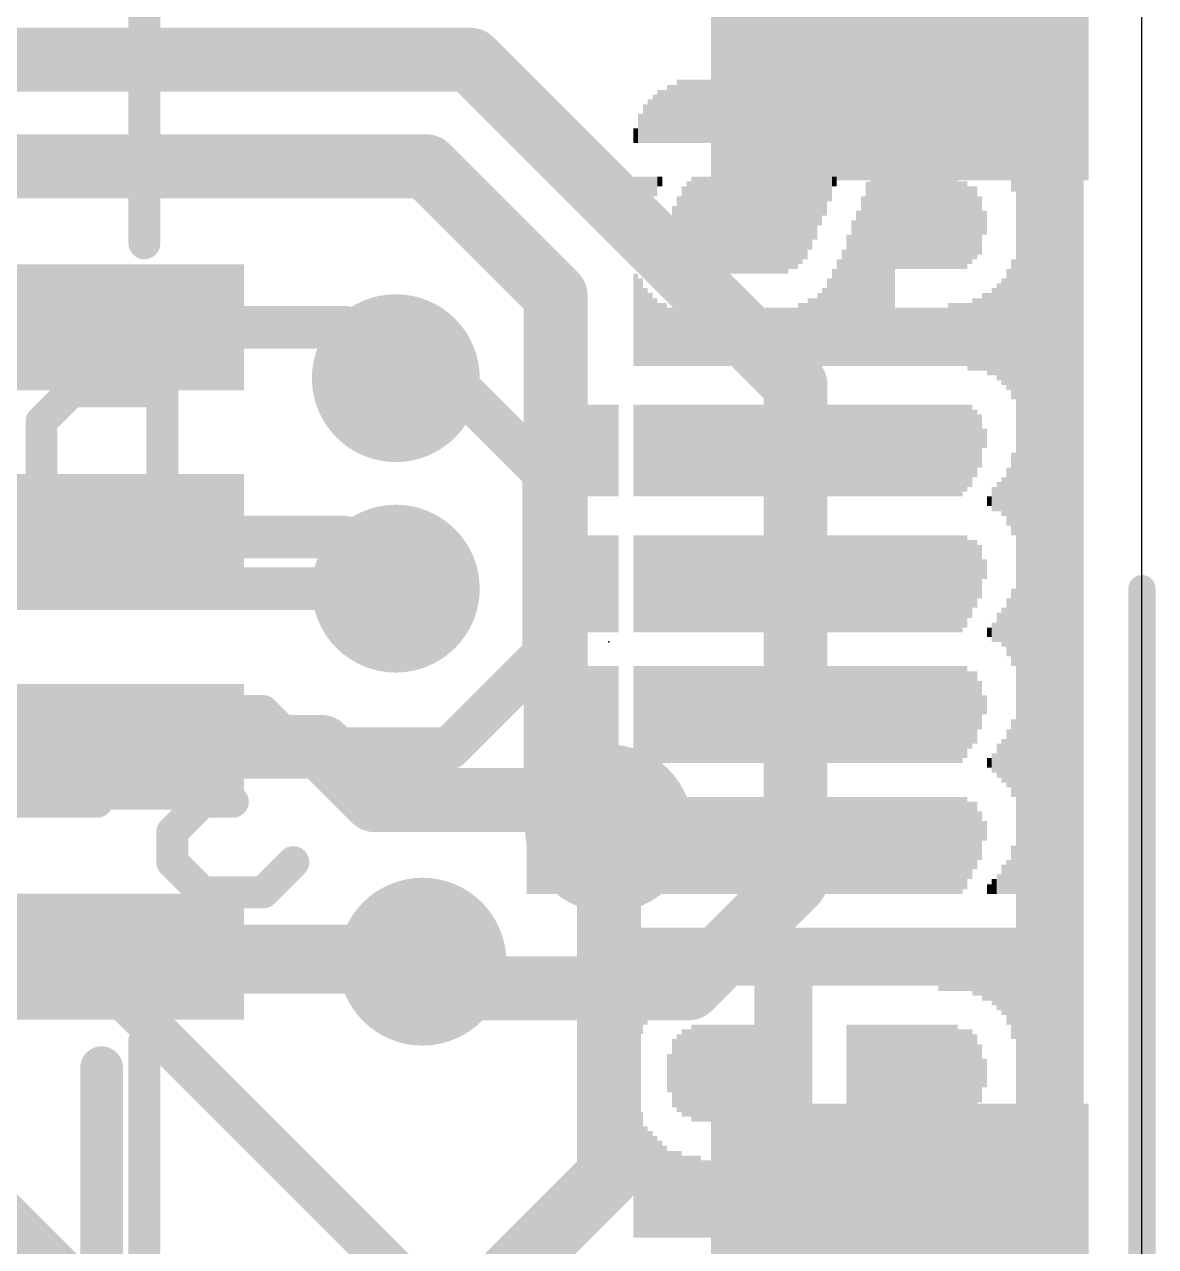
# Model space of a CAD drawing. Extents: x -0.1 to 34.1, y -8.2 to 17.8.
# Drawn here: x 20.07 to 25.46, y 6.01 to 11.83 of the extents above; entities that cross this region are included whole.
import ezdxf

# ---------------------------------------------------------------- set-up
doc = ezdxf.new("R2010")
doc.units = 0
for name, color, linetype in [('1', 12, 'CONTINUOUS'), ('16', 5, 'CONTINUOUS'), ('18', 110, 'CONTINUOUS'), ('20', 53, 'CONTINUOUS'), ('21', 40, 'CONTINUOUS'), ('22', 6, 'CONTINUOUS'), ('23', 40, 'CONTINUOUS'), ('47', 253, 'CONTINUOUS')]:
    doc.layers.add(name, color=color, linetype=linetype)

# ---------------------------------------------------------------- blocks, each defined once
blk = doc.blocks.new('RECT')
blk.add_solid([(-0.5, -0.5), (0.5, -0.5), (-0.5, 0.5), (0.5, 0.5)])
blk = doc.blocks.new('ROUNDV')
at = {"const_width": 0.5}
blk.add_lwpolyline([(0, -0.25, 1), (0, 0.25, 1), (0, -0.25)], format="xyb", dxfattribs=at)

msp = doc.modelspace()

# ---------------------------------------------------------------- linework, layer by layer
at = {"layer": '1'}
for points, const_width in [([(17.2911, 11.665), (22.2005, 11.665)], 0.3048), ([(22.2005, 11.665), (23.749, 10.1164)], 0.3048), ([(19.5274, 11.157), (21.9901, 11.157)], 0.3048), ([(21.9901, 11.157), (22.606, 10.541)], 0.3048), ([(22.606, 10.541), (22.606, 8.255)], 0.3048), ([(19.407, 10.39), (20.346, 10.39)], 0.2032), ([(20.346, 10.39), (21.6013, 10.39)], 0.2032), ([(21.6013, 10.39), (21.844, 10.1473)], 0.2032), ([(23.749, 10.1164), (23.749, 7.747)], 0.3048), ([(19.804, 9.39), (20.346, 9.39)], 0.2032), ([(20.346, 9.39), (21.598, 9.39)], 0.2032), ([(21.844, 9.144), (21.598, 9.39)], 0.2032), ([(21.489, 8.39), (20.346, 8.39)], 0.3048), ([(21.743, 8.136), (21.489, 8.39)], 0.3048), ([(22.606, 8.255), (22.86, 8.001)], 0.3048), ([(22.725, 8.136), (21.743, 8.136)], 0.3048), ([(22.86, 8.001), (22.725, 8.136)], 0.3048), ([(23.749, 7.747), (23.241, 7.239)], 0.3048), ([(20.346, 7.39), (21.947, 7.39)], 0.3048), ([(21.947, 7.39), (21.971, 7.366)], 0.3048), ([(22.098, 7.239), (21.971, 7.366)], 0.3048), ([(20.346, 7.39), (22.402, 5.334)], 0.2032), ([(23.241, 7.239), (22.098, 7.239)], 0.3048), ([(19.842, 6.311), (20.819, 5.334)], 0.2032)]:
    msp.add_lwpolyline(points, dxfattribs=dict(at, const_width=const_width))
for points, const_width in [([(22.2544, 11.7188, 1), (22.1466, 11.6111)], 0.1524), ([(22.2005, 11.5888, 1), (22.2005, 11.7412)], 0.1524), ([(22.0439, 11.2108, 1), (21.9362, 11.1031)], 0.1524), ([(21.9901, 11.0808, 1), (21.9901, 11.2332)], 0.1524), ([(22.6822, 10.541, 1), (22.5298, 10.541)], 0.1524), ([(22.5521, 10.4871, 1), (22.6599, 10.5949)], 0.1524), ([(20.346, 10.4408, 1), (20.346, 10.3392)], 0.1016), ([(20.346, 10.3392, 1), (20.346, 10.4408)], 0.1016), ([(21.6372, 10.4259, 1), (21.5654, 10.3541)], 0.1016), ([(21.6013, 10.3392, 1), (21.6013, 10.4408)], 0.1016), ([(23.8252, 10.1164, 1), (23.6728, 10.1164)], 0.1524), ([(21.8081, 10.1114, 1), (21.8799, 10.1832)], 0.1016), ([(23.6951, 10.0625, 1), (23.8029, 10.1703)], 0.1524), ([(20.346, 9.4408, 1), (20.346, 9.3392)], 0.1016), ([(20.346, 9.3392, 1), (20.346, 9.4408)], 0.1016), ([(21.6339, 9.4259, 1), (21.5621, 9.3541)], 0.1016), ([(21.598, 9.3392, 1), (21.598, 9.4408)], 0.1016), ([(21.8081, 9.1081, 1), (21.8799, 9.1799)], 0.1016), ([(20.346, 8.4662, 1), (20.346, 8.3138)], 0.1524), ([(21.5429, 8.4439, 1), (21.4351, 8.3361)], 0.1524), ([(21.489, 8.3138, 1), (21.489, 8.4662)], 0.1524), ([(22.6599, 8.3089, 1), (22.5521, 8.2011)], 0.1524), ([(22.5298, 8.255, 1), (22.6822, 8.255)], 0.1524), ([(21.743, 8.2122, 1), (21.743, 8.0598)], 0.1524), ([(22.7789, 8.1899, 1), (22.6711, 8.0821)], 0.1524), ([(22.725, 8.0598, 1), (22.725, 8.2122)], 0.1524), ([(21.6891, 8.0821, 1), (21.7969, 8.1899)], 0.1524), ([(22.8061, 7.9471, 1), (22.9139, 8.0549)], 0.1524), ([(22.8061, 7.9471, 1), (22.9139, 8.0549)], 0.1524), ([(23.8029, 7.6931, 1), (23.6951, 7.8009)], 0.1524), ([(23.6728, 7.747, 1), (23.8252, 7.747)], 0.1524), ([(20.346, 7.4662, 1), (20.346, 7.3138)], 0.1524), ([(22.0009, 7.4439, 1), (21.8931, 7.3361)], 0.1524), ([(22.0249, 7.4199, 1), (21.9171, 7.3121)], 0.1524), ([(21.947, 7.3138, 1), (21.947, 7.4662)], 0.1524), ([(20.3819, 7.4259, 1), (20.3101, 7.3541)], 0.1016), ([(21.9171, 7.3121, 1), (22.0249, 7.4199)], 0.1524), ([(22.098, 7.3152, 1), (22.098, 7.1628)], 0.1524), ([(22.0441, 7.1851, 1), (22.1519, 7.2929)], 0.1524), ([(23.1871, 7.2929, 1), (23.2949, 7.1851)], 0.1524), ([(23.241, 7.1628, 1), (23.241, 7.3152)], 0.1524)]:
    msp.add_lwpolyline(points, format="xyb", dxfattribs=dict(at, const_width=const_width))
at = {"layer": '16'}
for points, const_width in [([(21.844, 10.1473), (22.098, 10.1473)], 0.2032), ([(22.5489, 9.6965), (22.098, 10.1473)], 0.2032), ([(22.5489, 9.6965), (22.5489, 8.8329)], 0.2032), ([(21.844, 9.144), (14.605, 9.144)], 0.2032), ([(22.5489, 8.8329), (22.098, 8.382)], 0.2032), ([(22.098, 8.382), (14.097, 8.382)], 0.2032), ([(22.86, 6.35), (22.86, 8.001)], 0.3048), ([(21.971, 7.366), (17.526, 7.366)], 0.3048), ([(22.86, 6.35), (19.939, 3.429)], 0.3048)]:
    msp.add_lwpolyline(points, dxfattribs=dict(at, const_width=const_width))
for points, const_width in [([(21.844, 10.1981, 1), (21.844, 10.0965)], 0.1016), ([(22.1339, 10.1832, 1), (22.0621, 10.1114)], 0.1016), ([(22.098, 10.0965, 1), (22.098, 10.1981)], 0.1016), ([(22.5997, 9.6965, 1), (22.4981, 9.6965)], 0.1016), ([(22.5129, 9.6605, 1), (22.5848, 9.7324)], 0.1016), ([(21.844, 9.0932, 1), (21.844, 9.1948)], 0.1016), ([(22.5848, 8.7969, 1), (22.5129, 8.8688)], 0.1016), ([(22.4981, 8.8329, 1), (22.5997, 8.8329)], 0.1016), ([(22.0621, 8.4179, 1), (22.1339, 8.3461)], 0.1016), ([(22.098, 8.3312, 1), (22.098, 8.4328)], 0.1016), ([(22.9362, 8.001, 1), (22.7838, 8.001)], 0.1524), ([(21.971, 7.2898, 1), (21.971, 7.4422)], 0.1524), ([(22.9139, 6.2961, 1), (22.8061, 6.4039)], 0.1524), ([(22.7838, 6.35, 1), (22.9362, 6.35)], 0.1524)]:
    msp.add_lwpolyline(points, format="xyb", dxfattribs=dict(at, const_width=const_width))
at = {"layer": '20'}
msp.add_line((25.4, 2.54), (25.4, 15.24), dxfattribs=at)
at = {"layer": '21'}
for points, const_width in [([(20.646, 10.79), (20.646, 11.99)], 0.1524), ([(24.946, 6.79), (24.946, 10.99)], 0.1524), ([(20.646, 5.89), (20.646, 6.99)], 0.1524), ([(20.442, 6.861), (20.442, 4.061)], 0.2032)]:
    msp.add_lwpolyline(points, dxfattribs=dict(at, const_width=const_width))
for points, const_width in [([(24.9841, 10.99, 1), (24.9079, 10.99)], 0.0762), ([(20.6079, 10.79, 1), (20.6841, 10.79)], 0.0762), ([(20.6841, 6.99, 1), (20.6079, 6.99)], 0.0762), ([(20.4928, 6.861, 1), (20.3912, 6.861)], 0.1016), ([(24.9079, 6.79, 1), (24.9841, 6.79)], 0.0762)]:
    msp.add_lwpolyline(points, format="xyb", dxfattribs=dict(at, const_width=const_width))
at = {"layer": '22', "const_width": 0.1524}
for points in [[(20.1554, 9.9405), (20.2995, 10.0845)], [(20.2995, 10.0845), (20.7316, 10.0845)], [(20.7316, 10.0845), (20.7316, 9.2202)], [(20.1554, 9.3643), (20.1554, 9.9405)], [(20.2995, 9.2202), (20.1554, 9.3643)], [(20.7316, 9.2202), (20.2995, 9.2202)], [(20.9231, 8.5605), (20.7791, 8.4165)], [(21.2113, 8.5605), (20.9231, 8.5605)], [(21.3553, 8.4165), (21.2113, 8.5605)], [(20.7791, 8.4165), (20.7791, 8.2724)], [(20.7791, 8.2724), (20.9231, 8.1284)], [(20.4198, 8.1284), (19.8436, 8.1284)], [(20.9231, 8.1284), (20.7791, 7.9843)], [(20.9231, 8.1284), (21.0672, 8.1284)], [(20.7791, 7.9843), (20.7791, 7.8403)], [(20.7791, 7.8403), (20.9231, 7.6962)], [(21.2113, 7.6962), (21.3553, 7.8403)], [(20.9231, 7.6962), (21.2113, 7.6962)]]:
    msp.add_lwpolyline(points, dxfattribs=at)
at = {"layer": '22', "const_width": 0.0762}
for points in [[(20.2995, 10.1226, 1), (20.2995, 10.0464)], [(20.3264, 10.0576, 1), (20.2725, 10.1115)], [(20.7697, 10.0845, 1), (20.6935, 10.0845)], [(20.7316, 10.0464, 1), (20.7316, 10.1226)], [(20.1935, 9.9405, 1), (20.1173, 9.9405)], [(20.1285, 9.9674, 1), (20.1824, 9.9135)], [(20.1824, 9.3912, 1), (20.1285, 9.3373)], [(20.1173, 9.3643, 1), (20.1935, 9.3643)], [(20.2995, 9.2583, 1), (20.2995, 9.1821)], [(20.2725, 9.1933, 1), (20.3264, 9.2471)], [(20.7316, 9.1821, 1), (20.7316, 9.2583)], [(20.6935, 9.2202, 1), (20.7697, 9.2202)], [(20.9231, 8.5986, 1), (20.9231, 8.5224)], [(20.9501, 8.5336, 1), (20.8962, 8.5875)], [(21.2382, 8.5875, 1), (21.1843, 8.5336)], [(21.2113, 8.5224, 1), (21.2113, 8.5986)], [(20.7521, 8.4434, 1), (20.806, 8.3895)], [(20.8172, 8.4165, 1), (20.741, 8.4165)], [(21.3284, 8.3895, 1), (21.3823, 8.4434)], [(20.806, 8.2994, 1), (20.7521, 8.2455)], [(20.741, 8.2724, 1), (20.8172, 8.2724)], [(20.4198, 8.0903, 1), (20.4198, 8.1665)], [(20.9231, 8.1665, 1), (20.9231, 8.0903)], [(20.9501, 8.1014, 1), (20.8962, 8.1553)], [(20.8962, 8.1014, 1), (20.9501, 8.1553)], [(21.0672, 8.0903, 1), (21.0672, 8.1665)], [(20.7521, 8.0113, 1), (20.806, 7.9574)], [(20.8172, 7.9843, 1), (20.741, 7.9843)], [(20.806, 7.8672, 1), (20.7521, 7.8133)], [(20.741, 7.8403, 1), (20.8172, 7.8403)], [(21.3823, 7.8133, 1), (21.3284, 7.8672)], [(20.9231, 7.7343, 1), (20.9231, 7.6581)], [(20.8962, 7.6693, 1), (20.9501, 7.7231)], [(21.1843, 7.7231, 1), (21.2382, 7.6693)], [(21.2113, 7.6581, 1), (21.2113, 7.7343)]]:
    msp.add_lwpolyline(points, format="xyb", dxfattribs=at)
at = {"layer": '23'}
msp.add_point((22.86, 8.89), dxfattribs=at)
at = {"layer": '47', "const_width": 0.13}
msp.add_lwpolyline([(25.4, 9.144), (25.4, -8.173)], dxfattribs=at)
at = {"layer": '47', "const_width": 0.065}
msp.add_lwpolyline([(25.4325, 9.144, 1), (25.3675, 9.144)], format="xyb", dxfattribs=at)

# ---------------------------------------------------------------- block references
at = {"layer": '1', "rotation": 180}
for p, xscale, yscale in [((24.246, 11.69), 1.8, 1.2), ((20.346, 10.39), 1.55, 0.6), ((20.346, 9.39), 1.55, 0.6), ((20.346, 8.39), 1.55, 0.6), ((20.346, 7.39), 1.55, 0.6), ((24.246, 6.09), 1.8, 1.2)]:
    msp.add_blockref('RECT', p, dxfattribs=dict(at, xscale=xscale, yscale=yscale))
at = {"layer": '18', "xscale": 0.8001, "yscale": 0.8001}
for p in [(21.844, 10.1473), (21.844, 10.1473), (21.844, 9.144), (21.844, 9.144), (22.86, 8.001), (22.86, 8.001), (21.971, 7.366), (21.971, 7.366)]:
    msp.add_blockref('ROUNDV', p, dxfattribs=at)
at = {"layer": '22', "rotation": 90}
for p, xscale, yscale in [((23.1487, 11.4059), 0.2769, 0.0231), ((23.1718, 11.4059), 0.2769, 0.0231), ((23.1949, 11.4186), 0.3023, 0.0231), ((23.218, 11.4186), 0.3023, 0.0231), ((23.241, 11.4186), 0.3023, 0.0229), ((23.264, 11.4186), 0.3023, 0.0231), ((23.2871, 11.4186), 0.3023, 0.0231), ((23.3102, 11.4186), 0.3023, 0.0231), ((23.3333, 11.4186), 0.3023, 0.0231), ((23.3564, 11.4186), 0.3023, 0.0231), ((23.3796, 11.4186), 0.3023, 0.0231), ((23.4027, 11.4186), 0.3023, 0.0231), ((23.4258, 11.4186), 0.3023, 0.0231), ((23.4489, 11.4186), 0.3023, 0.0231), ((23.472, 11.4186), 0.3023, 0.0231), ((23.495, 11.4186), 0.3023, 0.0229), ((23.518, 11.4186), 0.3023, 0.0231), ((23.5411, 11.4186), 0.3023, 0.0231), ((23.5642, 11.4186), 0.3023, 0.0231), ((23.5873, 11.4186), 0.3023, 0.0231), ((23.6104, 11.4186), 0.3023, 0.0231), ((23.6336, 11.4186), 0.3023, 0.0231), ((23.6567, 11.4186), 0.3023, 0.0231), ((23.6798, 11.4186), 0.3023, 0.0231), ((23.7029, 11.4186), 0.3023, 0.0231), ((23.726, 11.4186), 0.3023, 0.0231), ((23.749, 11.4186), 0.3023, 0.0229), ((23.772, 11.4186), 0.3023, 0.0231), ((23.7951, 11.4186), 0.3023, 0.0231), ((23.8182, 11.4186), 0.3023, 0.0231), ((23.8413, 11.4186), 0.3023, 0.0231), ((23.8644, 11.4186), 0.3023, 0.0231), ((23.8876, 11.4186), 0.3023, 0.0231), ((23.9107, 11.4186), 0.3023, 0.0231), ((23.9338, 11.4186), 0.3023, 0.0231), ((23.9569, 11.4186), 0.3023, 0.0231), ((23.98, 11.4186), 0.3023, 0.0231), ((24.003, 11.4186), 0.3023, 0.0229), ((24.026, 11.4186), 0.3023, 0.0231), ((24.0491, 11.4186), 0.3023, 0.0231), ((24.0722, 11.4186), 0.3023, 0.0231), ((24.0953, 11.4186), 0.3023, 0.0231), ((24.1184, 11.4186), 0.3023, 0.0231), ((24.1416, 11.4186), 0.3023, 0.0231), ((24.1647, 11.4186), 0.3023, 0.0231), ((24.1878, 11.4186), 0.3023, 0.0231), ((24.2109, 11.4186), 0.3023, 0.0231), ((24.234, 11.4186), 0.3023, 0.0231), ((24.257, 11.4186), 0.3023, 0.0229), ((24.28, 11.4186), 0.3023, 0.0231), ((24.3031, 11.4186), 0.3023, 0.0231), ((24.3262, 11.4186), 0.3023, 0.0231), ((24.3493, 11.4186), 0.3023, 0.0231), ((24.3724, 11.4186), 0.3023, 0.0231), ((24.3956, 11.4186), 0.3023, 0.0231), ((24.4187, 11.4186), 0.3023, 0.0231), ((24.4418, 11.4186), 0.3023, 0.0231), ((24.4649, 11.4186), 0.3023, 0.0231), ((24.488, 11.4186), 0.3023, 0.0231), ((24.511, 11.4186), 0.3023, 0.0229), ((24.534, 11.4186), 0.3023, 0.0231), ((24.5571, 11.4071), 0.3251, 0.0231), ((24.5802, 11.4071), 0.3251, 0.0231), ((24.6033, 11.4071), 0.3251, 0.0231), ((24.6264, 11.3957), 0.348, 0.0231), ((24.6496, 11.3957), 0.348, 0.0231), ((24.6727, 11.3843), 0.3708, 0.0231), ((24.6958, 11.3843), 0.3708, 0.0231), ((24.7189, 11.3728), 0.3937, 0.0231), ((24.742, 11.35), 0.4394, 0.0231), ((24.765, 11.3386), 0.4623, 0.0229), ((24.788, 11.303), 0.5334, 0.0231), ((24.8111, 8.81), 5.5194, 0.0231), ((24.8342, 8.81), 5.5194, 0.0231), ((24.8573, 8.81), 5.5194, 0.0231), ((24.8804, 8.81), 5.5194, 0.0231), ((24.9036, 8.81), 5.5194, 0.0231), ((24.9267, 8.7973), 5.494, 0.0231), ((24.9498, 8.7973), 5.494, 0.0231), ((23.0562, 11.3716), 0.2083, 0.0231), ((23.0793, 11.383), 0.2311, 0.0231), ((23.1024, 11.3944), 0.254, 0.0231), ((23.1256, 11.3944), 0.254, 0.0231), ((24.9729, 8.7859), 5.4712, 0.0231), ((24.996, 8.7859), 5.4712, 0.0231), ((25.019, 8.7744), 5.4483, 0.0229), ((25.042, 8.763), 5.4254, 0.0231), ((23.0331, 11.3602), 0.1854, 0.0231), ((25.0651, 8.7516), 5.4026, 0.0231), ((23.01, 11.3373), 0.1397, 0.0231), ((25.0882, 8.7287), 5.3569, 0.0231), ((22.987, 11.303), 0.0711, 0.0229), ((25.1113, 8.6944), 5.2883, 0.0231), ((22.987, 10.9919), 0.2311, 0.0229), ((23.01, 11.0033), 0.2083, 0.0231), ((23.0331, 11.0261), 0.1626, 0.0231), ((23.0562, 11.049), 0.1168, 0.0231), ((23.0793, 11.0604), 0.094, 0.0231), ((23.1024, 11.0846), 0.0457, 0.0231), ((23.241, 10.8649), 0.4394, 0.0229), ((23.264, 10.8763), 0.4623, 0.0231), ((23.2871, 10.8763), 0.4623, 0.0231), ((23.3102, 10.8763), 0.4623, 0.0231), ((23.3333, 10.8763), 0.4623, 0.0231), ((23.3564, 10.8763), 0.4623, 0.0231), ((23.3796, 10.8763), 0.4623, 0.0231), ((23.4027, 10.8763), 0.4623, 0.0231), ((23.4258, 10.8763), 0.4623, 0.0231), ((23.4489, 10.8763), 0.4623, 0.0231), ((23.472, 10.8763), 0.4623, 0.0231), ((23.495, 10.8763), 0.4623, 0.0229), ((23.518, 10.8763), 0.4623, 0.0231), ((23.5411, 10.8763), 0.4623, 0.0231), ((23.5642, 10.8763), 0.4623, 0.0231), ((23.5873, 10.8763), 0.4623, 0.0231), ((23.6104, 10.8763), 0.4623, 0.0231), ((23.6336, 10.8763), 0.4623, 0.0231), ((23.6567, 10.8763), 0.4623, 0.0231), ((23.6798, 10.8763), 0.4623, 0.0231), ((23.7029, 10.8763), 0.4623, 0.0231), ((23.726, 10.8877), 0.4394, 0.0231), ((23.749, 10.8877), 0.4394, 0.0229), ((23.772, 10.8991), 0.4166, 0.0231), ((23.7951, 10.9106), 0.3937, 0.0231), ((23.8182, 10.9334), 0.348, 0.0231), ((23.8413, 10.9576), 0.2997, 0.0231), ((23.8644, 10.9919), 0.2311, 0.0231), ((23.8876, 11.0147), 0.1854, 0.0231), ((23.9107, 11.049), 0.1168, 0.0231), ((23.9338, 11.0846), 0.0457, 0.0231), ((24.0953, 10.6451), 0.8788, 0.0231), ((24.1184, 10.6566), 0.9017, 0.0231), ((24.1416, 10.6566), 0.9017, 0.0231), ((24.1647, 10.6566), 0.9017, 0.0231), ((24.1878, 10.6566), 0.9017, 0.0231), ((24.2109, 10.6566), 0.9017, 0.0231), ((24.234, 10.8877), 0.4394, 0.0231), ((24.257, 10.8877), 0.4394, 0.0229), ((24.28, 10.8877), 0.4394, 0.0231), ((24.3031, 10.8877), 0.4394, 0.0231), ((24.3262, 10.8877), 0.4394, 0.0231), ((24.3493, 10.8877), 0.4394, 0.0231), ((24.3724, 10.8877), 0.4394, 0.0231), ((24.3956, 10.8877), 0.4394, 0.0231), ((24.4187, 10.8877), 0.4394, 0.0231), ((24.4418, 10.8877), 0.4394, 0.0231), ((24.4649, 10.8877), 0.4394, 0.0231), ((24.488, 10.8877), 0.4394, 0.0231), ((24.511, 10.8877), 0.4394, 0.0229), ((24.534, 10.8763), 0.4166, 0.0231), ((24.5571, 10.8763), 0.4166, 0.0231), ((23.1949, 10.8407), 0.3454, 0.0231), ((23.218, 10.8649), 0.3937, 0.0231), ((24.0722, 10.6096), 0.8077, 0.0231), ((24.5802, 10.8763), 0.3708, 0.0231), ((24.6033, 10.8877), 0.348, 0.0231), ((24.6264, 10.875), 0.2769, 0.0231), ((23.1718, 10.8293), 0.2769, 0.0231), ((24.026, 10.5524), 0.6934, 0.0231), ((24.0491, 10.5753), 0.7391, 0.0231), ((24.6496, 10.8877), 0.1143, 0.0231), ((23.1487, 10.8179), 0.1168, 0.0231), ((24.003, 10.5181), 0.6248, 0.0229), ((23.98, 10.4826), 0.5537, 0.0231), ((23.9338, 10.4369), 0.4623, 0.0231), ((23.9569, 10.4597), 0.508, 0.0231), ((24.765, 10.3797), 0.5766, 0.0229), ((24.788, 10.3797), 0.668, 0.0231), ((22.987, 10.4254), 0.4394, 0.0229), ((23.01, 10.414), 0.4166, 0.0231), ((23.9107, 10.414), 0.4166, 0.0231), ((24.742, 10.3683), 0.508, 0.0231), ((23.0331, 10.3911), 0.3708, 0.0231), ((23.0562, 10.3797), 0.348, 0.0231), ((23.8644, 10.3797), 0.348, 0.0231), ((23.8876, 10.3911), 0.3708, 0.0231), ((24.6496, 10.3683), 0.3708, 0.0231), ((24.6727, 10.3568), 0.3937, 0.0231), ((24.6958, 10.3683), 0.4166, 0.0231), ((24.7189, 10.3683), 0.4623, 0.0231), ((23.0793, 10.367), 0.3226, 0.0231), ((23.1024, 10.3556), 0.2997, 0.0231), ((23.1256, 10.3556), 0.2997, 0.0231), ((23.772, 10.3556), 0.2997, 0.0231), ((23.7951, 10.3556), 0.2997, 0.0231), ((23.8182, 10.367), 0.3226, 0.0231), ((23.8413, 10.367), 0.3226, 0.0231), ((24.488, 10.3556), 0.2997, 0.0231), ((24.511, 10.3556), 0.2997, 0.0229), ((24.534, 10.3556), 0.2997, 0.0231), ((24.5571, 10.3556), 0.2997, 0.0231), ((24.5802, 10.3442), 0.3226, 0.0231), ((24.6033, 10.3556), 0.3454, 0.0231), ((24.6264, 10.3556), 0.3454, 0.0231), ((23.1487, 10.3442), 0.2769, 0.0231), ((23.1718, 10.3442), 0.2769, 0.0231), ((23.1949, 10.3442), 0.2769, 0.0231), ((23.218, 10.3442), 0.2769, 0.0231), ((23.241, 10.3442), 0.2769, 0.0229), ((23.264, 10.3442), 0.2769, 0.0231), ((23.2871, 10.3442), 0.2769, 0.0231), ((23.3102, 10.3442), 0.2769, 0.0231), ((23.3333, 10.3442), 0.2769, 0.0231), ((23.3564, 10.3442), 0.2769, 0.0231), ((23.3796, 10.3442), 0.2769, 0.0231), ((23.4027, 10.3442), 0.2769, 0.0231), ((23.4258, 10.3442), 0.2769, 0.0231), ((23.4489, 10.3442), 0.2769, 0.0231), ((23.472, 10.3442), 0.2769, 0.0231), ((23.495, 10.3442), 0.2769, 0.0229), ((23.518, 10.3442), 0.2769, 0.0231), ((23.5411, 10.3442), 0.2769, 0.0231), ((23.5642, 10.3442), 0.2769, 0.0231), ((23.5873, 10.3442), 0.2769, 0.0231), ((23.6104, 10.3442), 0.2769, 0.0231), ((23.6336, 10.3442), 0.2769, 0.0231), ((23.6567, 10.3442), 0.2769, 0.0231), ((23.6798, 10.3442), 0.2769, 0.0231), ((23.7029, 10.3442), 0.2769, 0.0231), ((23.726, 10.3442), 0.2769, 0.0231), ((23.749, 10.3442), 0.2769, 0.0229), ((24.234, 10.3442), 0.2769, 0.0231), ((24.257, 10.3442), 0.2769, 0.0229), ((24.28, 10.3442), 0.2769, 0.0231), ((24.3031, 10.3442), 0.2769, 0.0231), ((24.3262, 10.3442), 0.2769, 0.0231), ((24.3493, 10.3442), 0.2769, 0.0231), ((24.3724, 10.3442), 0.2769, 0.0231), ((24.3956, 10.3442), 0.2769, 0.0231), ((24.4187, 10.3442), 0.2769, 0.0231), ((24.4418, 10.3442), 0.2769, 0.0231), ((24.4649, 10.3442), 0.2769, 0.0231), ((22.479, 9.8019), 0.4369, 0.0229), ((22.502, 9.8019), 0.4369, 0.0231), ((22.5251, 9.8019), 0.4369, 0.0231), ((22.5482, 9.8019), 0.4369, 0.0231), ((22.5713, 9.8019), 0.4369, 0.0231), ((22.5944, 9.8019), 0.4369, 0.0231), ((22.6176, 9.8019), 0.4369, 0.0231), ((22.6407, 9.8019), 0.4369, 0.0231), ((22.6638, 9.8019), 0.4369, 0.0231), ((22.6869, 9.8019), 0.4369, 0.0231), ((22.71, 9.8019), 0.4369, 0.0231), ((22.733, 9.8019), 0.4369, 0.0229), ((22.756, 9.8019), 0.4369, 0.0231), ((22.7791, 9.8019), 0.4369, 0.0231), ((22.8022, 9.8019), 0.4369, 0.0231), ((22.8253, 9.8019), 0.4369, 0.0231), ((22.8484, 9.8019), 0.4369, 0.0231), ((22.8716, 9.8019), 0.4369, 0.0231), ((22.8947, 9.8019), 0.4369, 0.0231), ((22.987, 9.8019), 0.4369, 0.0229), ((23.01, 9.8019), 0.4369, 0.0231), ((23.0331, 9.8019), 0.4369, 0.0231), ((23.0562, 9.8019), 0.4369, 0.0231), ((23.0793, 9.8019), 0.4369, 0.0231), ((23.1024, 9.8019), 0.4369, 0.0231), ((23.1256, 9.8019), 0.4369, 0.0231), ((23.1487, 9.8019), 0.4369, 0.0231), ((23.1718, 9.8019), 0.4369, 0.0231), ((23.1949, 9.8019), 0.4369, 0.0231), ((23.218, 9.8019), 0.4369, 0.0231), ((23.241, 9.8019), 0.4369, 0.0229), ((23.264, 9.8019), 0.4369, 0.0231), ((23.2871, 9.8019), 0.4369, 0.0231), ((23.3102, 9.8019), 0.4369, 0.0231), ((23.3333, 9.8019), 0.4369, 0.0231), ((23.3564, 9.8019), 0.4369, 0.0231), ((23.3796, 9.8019), 0.4369, 0.0231), ((23.4027, 9.8019), 0.4369, 0.0231), ((23.4258, 9.8019), 0.4369, 0.0231), ((23.4489, 9.8019), 0.4369, 0.0231), ((23.472, 9.8019), 0.4369, 0.0231), ((23.495, 9.8019), 0.4369, 0.0229), ((23.518, 9.8019), 0.4369, 0.0231), ((23.5411, 9.8019), 0.4369, 0.0231), ((23.5642, 9.8019), 0.4369, 0.0231), ((23.5873, 9.8019), 0.4369, 0.0231), ((23.6104, 9.8019), 0.4369, 0.0231), ((23.6336, 9.8019), 0.4369, 0.0231), ((23.6567, 9.8019), 0.4369, 0.0231), ((23.6798, 9.8019), 0.4369, 0.0231), ((23.7029, 9.8019), 0.4369, 0.0231), ((23.726, 9.8019), 0.4369, 0.0231), ((23.749, 9.8019), 0.4369, 0.0229), ((23.772, 9.8019), 0.4369, 0.0231), ((23.7951, 9.8019), 0.4369, 0.0231), ((23.8182, 9.8019), 0.4369, 0.0231), ((23.8413, 9.8019), 0.4369, 0.0231), ((23.8644, 9.8019), 0.4369, 0.0231), ((23.8876, 9.8019), 0.4369, 0.0231), ((23.9107, 9.8019), 0.4369, 0.0231), ((23.9338, 9.8019), 0.4369, 0.0231), ((23.9569, 9.8019), 0.4369, 0.0231), ((23.98, 9.8019), 0.4369, 0.0231), ((24.003, 9.8019), 0.4369, 0.0229), ((24.026, 9.8019), 0.4369, 0.0231), ((24.0491, 9.8019), 0.4369, 0.0231), ((24.0722, 9.8019), 0.4369, 0.0231), ((24.0953, 9.8019), 0.4369, 0.0231), ((24.1184, 9.8019), 0.4369, 0.0231), ((24.1416, 9.8019), 0.4369, 0.0231), ((24.1647, 9.8019), 0.4369, 0.0231), ((24.1878, 9.8019), 0.4369, 0.0231), ((24.2109, 9.8019), 0.4369, 0.0231), ((24.234, 9.8019), 0.4369, 0.0231), ((24.257, 9.8019), 0.4369, 0.0229), ((24.28, 9.8019), 0.4369, 0.0231), ((24.3031, 9.8019), 0.4369, 0.0231), ((24.3262, 9.8019), 0.4369, 0.0231), ((24.3493, 9.8019), 0.4369, 0.0231), ((24.3724, 9.8019), 0.4369, 0.0231), ((24.3956, 9.8019), 0.4369, 0.0231), ((24.4187, 9.8019), 0.4369, 0.0231), ((24.4418, 9.8019), 0.4369, 0.0231), ((24.4649, 9.8019), 0.4369, 0.0231), ((24.488, 9.8019), 0.4369, 0.0231), ((24.511, 9.8019), 0.4369, 0.0229), ((24.534, 9.8019), 0.4369, 0.0231), ((24.5571, 9.8133), 0.414, 0.0231), ((24.5802, 9.8247), 0.3912, 0.0231), ((24.6033, 9.8361), 0.3226, 0.0231), ((24.6264, 9.8476), 0.254, 0.0231), ((24.6496, 9.8603), 0.0914, 0.0231), ((24.788, 9.5949), 0.3937, 0.0231), ((24.742, 9.5822), 0.1854, 0.0231), ((24.765, 9.5822), 0.2769, 0.0229), ((24.6958, 9.5707), 0.1168, 0.0231), ((24.7189, 9.5822), 0.1397, 0.0231), ((24.6727, 9.5606), 0.0457, 0.0231), ((22.479, 9.1669), 0.4623, 0.0229), ((22.502, 9.1669), 0.4623, 0.0231), ((22.5251, 9.1669), 0.4623, 0.0231), ((22.5482, 9.1669), 0.4623, 0.0231), ((22.5713, 9.1669), 0.4623, 0.0231), ((22.5944, 9.1669), 0.4623, 0.0231), ((22.6176, 9.1669), 0.4623, 0.0231), ((22.6407, 9.1669), 0.4623, 0.0231), ((22.6638, 9.1669), 0.4623, 0.0231), ((22.6869, 9.1669), 0.4623, 0.0231), ((22.71, 9.1669), 0.4623, 0.0231), ((22.733, 9.1669), 0.4623, 0.0229), ((22.756, 9.1669), 0.4623, 0.0231), ((22.7791, 9.1669), 0.4623, 0.0231), ((22.8022, 9.1669), 0.4623, 0.0231), ((22.8253, 9.1669), 0.4623, 0.0231), ((22.8484, 9.1669), 0.4623, 0.0231), ((22.8716, 9.1669), 0.4623, 0.0231), ((22.8947, 9.1669), 0.4623, 0.0231), ((22.987, 9.1669), 0.4623, 0.0229), ((23.01, 9.1669), 0.4623, 0.0231), ((23.0331, 9.1669), 0.4623, 0.0231), ((23.0562, 9.1669), 0.4623, 0.0231), ((23.0793, 9.1669), 0.4623, 0.0231), ((23.1024, 9.1669), 0.4623, 0.0231), ((23.1256, 9.1669), 0.4623, 0.0231), ((23.1487, 9.1669), 0.4623, 0.0231), ((23.1718, 9.1669), 0.4623, 0.0231), ((23.1949, 9.1669), 0.4623, 0.0231), ((23.218, 9.1669), 0.4623, 0.0231), ((23.241, 9.1669), 0.4623, 0.0229), ((23.264, 9.1669), 0.4623, 0.0231), ((23.2871, 9.1669), 0.4623, 0.0231), ((23.3102, 9.1669), 0.4623, 0.0231), ((23.3333, 9.1669), 0.4623, 0.0231), ((23.3564, 9.1669), 0.4623, 0.0231), ((23.3796, 9.1669), 0.4623, 0.0231), ((23.4027, 9.1669), 0.4623, 0.0231), ((23.4258, 9.1669), 0.4623, 0.0231), ((23.4489, 9.1669), 0.4623, 0.0231), ((23.472, 9.1669), 0.4623, 0.0231), ((23.495, 9.1669), 0.4623, 0.0229), ((23.518, 9.1669), 0.4623, 0.0231), ((23.5411, 9.1669), 0.4623, 0.0231), ((23.5642, 9.1669), 0.4623, 0.0231), ((23.5873, 9.1669), 0.4623, 0.0231), ((23.6104, 9.1669), 0.4623, 0.0231), ((23.6336, 9.1669), 0.4623, 0.0231), ((23.6567, 9.1669), 0.4623, 0.0231), ((23.6798, 9.1669), 0.4623, 0.0231), ((23.7029, 9.1669), 0.4623, 0.0231), ((23.726, 9.1669), 0.4623, 0.0231), ((23.749, 9.1669), 0.4623, 0.0229), ((23.772, 9.1669), 0.4623, 0.0231), ((23.7951, 9.1669), 0.4623, 0.0231), ((23.8182, 9.1669), 0.4623, 0.0231), ((23.8413, 9.1669), 0.4623, 0.0231), ((23.8644, 9.1669), 0.4623, 0.0231), ((23.8876, 9.1669), 0.4623, 0.0231), ((23.9107, 9.1669), 0.4623, 0.0231), ((23.9338, 9.1669), 0.4623, 0.0231), ((23.9569, 9.1669), 0.4623, 0.0231), ((23.98, 9.1669), 0.4623, 0.0231), ((24.003, 9.1669), 0.4623, 0.0229), ((24.026, 9.1669), 0.4623, 0.0231), ((24.0491, 9.1669), 0.4623, 0.0231), ((24.0722, 9.1669), 0.4623, 0.0231), ((24.0953, 9.1669), 0.4623, 0.0231), ((24.1184, 9.1669), 0.4623, 0.0231), ((24.1416, 9.1669), 0.4623, 0.0231), ((24.1647, 9.1669), 0.4623, 0.0231), ((24.1878, 9.1669), 0.4623, 0.0231), ((24.2109, 9.1669), 0.4623, 0.0231), ((24.234, 9.1669), 0.4623, 0.0231), ((24.257, 9.1669), 0.4623, 0.0229), ((24.28, 9.1669), 0.4623, 0.0231), ((24.3031, 9.1669), 0.4623, 0.0231), ((24.3262, 9.1669), 0.4623, 0.0231), ((24.3493, 9.1669), 0.4623, 0.0231), ((24.3724, 9.1669), 0.4623, 0.0231), ((24.3956, 9.1669), 0.4623, 0.0231), ((24.4187, 9.1669), 0.4623, 0.0231), ((24.4418, 9.1669), 0.4623, 0.0231), ((24.4649, 9.1669), 0.4623, 0.0231), ((24.488, 9.1669), 0.4623, 0.0231), ((24.511, 9.1669), 0.4623, 0.0229), ((24.534, 9.1669), 0.4623, 0.0231), ((24.5571, 9.1783), 0.4394, 0.0231), ((24.5802, 9.1897), 0.3708, 0.0231), ((24.6033, 9.2139), 0.3226, 0.0231), ((24.6264, 9.2253), 0.254, 0.0231), ((24.6496, 9.2367), 0.094, 0.0231), ((24.765, 8.9599), 0.2769, 0.0229), ((24.788, 8.9599), 0.3683, 0.0231), ((24.7189, 8.9599), 0.1397, 0.0231), ((24.742, 8.9599), 0.1854, 0.0231), ((24.6958, 8.9357), 0.0914, 0.0231), ((24.6727, 8.9357), 0.0457, 0.0231), ((22.479, 8.5446), 0.4623, 0.0229), ((22.502, 8.5446), 0.4623, 0.0231), ((22.5251, 8.5446), 0.4623, 0.0231), ((22.5482, 8.5446), 0.4623, 0.0231), ((22.5713, 8.5446), 0.4623, 0.0231), ((22.5944, 8.5446), 0.4623, 0.0231), ((22.6176, 8.5446), 0.4623, 0.0231), ((22.6407, 8.5446), 0.4623, 0.0231), ((22.6638, 8.5446), 0.4623, 0.0231), ((22.6869, 8.5446), 0.4623, 0.0231), ((22.71, 8.5446), 0.4623, 0.0231), ((22.733, 8.5446), 0.4623, 0.0229), ((22.756, 8.5446), 0.4623, 0.0231), ((22.7791, 8.5446), 0.4623, 0.0231), ((22.8022, 8.5446), 0.4623, 0.0231), ((22.8253, 8.5446), 0.4623, 0.0231), ((22.8484, 8.5446), 0.4623, 0.0231), ((22.8716, 8.5446), 0.4623, 0.0231), ((22.8947, 8.5446), 0.4623, 0.0231), ((22.987, 8.5446), 0.4623, 0.0229), ((23.01, 8.5446), 0.4623, 0.0231), ((23.0331, 8.5446), 0.4623, 0.0231), ((23.0562, 8.5446), 0.4623, 0.0231), ((23.0793, 8.5446), 0.4623, 0.0231), ((23.1024, 8.5446), 0.4623, 0.0231), ((23.1256, 8.5446), 0.4623, 0.0231), ((23.1487, 8.5446), 0.4623, 0.0231), ((23.1718, 8.5446), 0.4623, 0.0231), ((23.1949, 8.5446), 0.4623, 0.0231), ((23.218, 8.5446), 0.4623, 0.0231), ((23.241, 8.5446), 0.4623, 0.0229), ((23.264, 8.5446), 0.4623, 0.0231), ((23.2871, 8.5446), 0.4623, 0.0231), ((23.3102, 8.5446), 0.4623, 0.0231), ((23.3333, 8.5446), 0.4623, 0.0231), ((23.3564, 8.5446), 0.4623, 0.0231), ((23.3796, 8.5446), 0.4623, 0.0231), ((23.4027, 8.5446), 0.4623, 0.0231), ((23.4258, 8.5446), 0.4623, 0.0231), ((23.4489, 8.5446), 0.4623, 0.0231), ((23.472, 8.5446), 0.4623, 0.0231), ((23.495, 8.5446), 0.4623, 0.0229), ((23.518, 8.5446), 0.4623, 0.0231), ((23.5411, 8.5446), 0.4623, 0.0231), ((23.5642, 8.5446), 0.4623, 0.0231), ((23.5873, 8.5446), 0.4623, 0.0231), ((23.6104, 8.5446), 0.4623, 0.0231), ((23.6336, 8.5446), 0.4623, 0.0231), ((23.6567, 8.5446), 0.4623, 0.0231), ((23.6798, 8.5446), 0.4623, 0.0231), ((23.7029, 8.5446), 0.4623, 0.0231), ((23.726, 8.5446), 0.4623, 0.0231), ((23.749, 8.5446), 0.4623, 0.0229), ((23.772, 8.5446), 0.4623, 0.0231), ((23.7951, 8.5446), 0.4623, 0.0231), ((23.8182, 8.5446), 0.4623, 0.0231), ((23.8413, 8.5446), 0.4623, 0.0231), ((23.8644, 8.5446), 0.4623, 0.0231), ((23.8876, 8.5446), 0.4623, 0.0231), ((23.9107, 8.5446), 0.4623, 0.0231), ((23.9338, 8.5446), 0.4623, 0.0231), ((23.9569, 8.5446), 0.4623, 0.0231), ((23.98, 8.5446), 0.4623, 0.0231), ((24.003, 8.5446), 0.4623, 0.0229), ((24.026, 8.5446), 0.4623, 0.0231), ((24.0491, 8.5446), 0.4623, 0.0231), ((24.0722, 8.5446), 0.4623, 0.0231), ((24.0953, 8.5446), 0.4623, 0.0231), ((24.1184, 8.5446), 0.4623, 0.0231), ((24.1416, 8.5446), 0.4623, 0.0231), ((24.1647, 8.5446), 0.4623, 0.0231), ((24.1878, 8.5446), 0.4623, 0.0231), ((24.2109, 8.5446), 0.4623, 0.0231), ((24.234, 8.5446), 0.4623, 0.0231), ((24.257, 8.5446), 0.4623, 0.0229), ((24.28, 8.5446), 0.4623, 0.0231), ((24.3031, 8.5446), 0.4623, 0.0231), ((24.3262, 8.5446), 0.4623, 0.0231), ((24.3493, 8.5446), 0.4623, 0.0231), ((24.3724, 8.5446), 0.4623, 0.0231), ((24.3956, 8.5446), 0.4623, 0.0231), ((24.4187, 8.5446), 0.4623, 0.0231), ((24.4418, 8.5446), 0.4623, 0.0231), ((24.4649, 8.5446), 0.4623, 0.0231), ((24.488, 8.5446), 0.4623, 0.0231), ((24.511, 8.5446), 0.4623, 0.0229), ((24.534, 8.5446), 0.4623, 0.0231), ((24.5571, 8.556), 0.4394, 0.0231), ((24.5802, 8.5662), 0.3683, 0.0231), ((24.6033, 8.5776), 0.3454, 0.0231), ((24.6264, 8.589), 0.2311, 0.0231), ((24.6496, 8.5903), 0.0914, 0.0231), ((24.788, 8.3363), 0.3708, 0.0231), ((24.765, 8.335), 0.2769, 0.0229), ((24.7189, 8.3236), 0.1626, 0.0231), ((24.742, 8.3236), 0.2083, 0.0231), ((24.6727, 8.3134), 0.0457, 0.0231), ((24.6958, 8.3134), 0.0914, 0.0231), ((22.479, 7.9197), 0.4623, 0.0229), ((22.502, 7.9197), 0.4623, 0.0231), ((22.5251, 7.9197), 0.4623, 0.0231), ((22.5482, 7.9197), 0.4623, 0.0231), ((22.5713, 7.9197), 0.4623, 0.0231), ((22.5944, 7.9197), 0.4623, 0.0231), ((22.6176, 7.9197), 0.4623, 0.0231), ((22.6407, 7.9197), 0.4623, 0.0231), ((22.6638, 7.9197), 0.4623, 0.0231), ((22.6869, 7.9197), 0.4623, 0.0231), ((22.71, 7.9197), 0.4623, 0.0231), ((22.733, 7.9197), 0.4623, 0.0229), ((22.756, 7.9197), 0.4623, 0.0231), ((22.7791, 7.9197), 0.4623, 0.0231), ((22.8022, 7.9197), 0.4623, 0.0231), ((22.8253, 7.9197), 0.4623, 0.0231), ((22.8484, 7.9197), 0.4623, 0.0231), ((22.8716, 7.9197), 0.4623, 0.0231), ((22.8947, 7.9197), 0.4623, 0.0231), ((22.987, 7.9197), 0.4623, 0.0229), ((23.01, 7.9197), 0.4623, 0.0231), ((23.0331, 7.9197), 0.4623, 0.0231), ((23.0562, 7.9197), 0.4623, 0.0231), ((23.0793, 7.9197), 0.4623, 0.0231), ((23.1024, 7.9197), 0.4623, 0.0231), ((23.1256, 7.9197), 0.4623, 0.0231), ((23.1487, 7.9197), 0.4623, 0.0231), ((23.1718, 7.9197), 0.4623, 0.0231), ((23.1949, 7.9197), 0.4623, 0.0231), ((23.218, 7.9197), 0.4623, 0.0231), ((23.241, 7.9197), 0.4623, 0.0229), ((23.264, 7.9197), 0.4623, 0.0231), ((23.2871, 7.9197), 0.4623, 0.0231), ((23.3102, 7.9197), 0.4623, 0.0231), ((23.3333, 7.9197), 0.4623, 0.0231), ((23.3564, 7.9197), 0.4623, 0.0231), ((23.3796, 7.9197), 0.4623, 0.0231), ((23.4027, 7.9197), 0.4623, 0.0231), ((23.4258, 7.9197), 0.4623, 0.0231), ((23.4489, 7.9197), 0.4623, 0.0231), ((23.472, 7.9197), 0.4623, 0.0231), ((23.495, 7.9197), 0.4623, 0.0229), ((23.518, 7.9197), 0.4623, 0.0231), ((23.5411, 7.9197), 0.4623, 0.0231), ((23.5642, 7.9197), 0.4623, 0.0231), ((23.5873, 7.9197), 0.4623, 0.0231), ((23.6104, 7.9197), 0.4623, 0.0231), ((23.6336, 7.9197), 0.4623, 0.0231), ((23.6567, 7.9197), 0.4623, 0.0231), ((23.6798, 7.9197), 0.4623, 0.0231), ((23.7029, 7.9197), 0.4623, 0.0231), ((23.726, 7.9197), 0.4623, 0.0231), ((23.749, 7.9197), 0.4623, 0.0229), ((23.772, 7.9197), 0.4623, 0.0231), ((23.7951, 7.9197), 0.4623, 0.0231), ((23.8182, 7.9197), 0.4623, 0.0231), ((23.8413, 7.9197), 0.4623, 0.0231), ((23.8644, 7.9197), 0.4623, 0.0231), ((23.8876, 7.9197), 0.4623, 0.0231), ((23.9107, 7.9197), 0.4623, 0.0231), ((23.9338, 7.9197), 0.4623, 0.0231), ((23.9569, 7.9197), 0.4623, 0.0231), ((23.98, 7.9197), 0.4623, 0.0231), ((24.003, 7.9197), 0.4623, 0.0229), ((24.026, 7.9197), 0.4623, 0.0231), ((24.0491, 7.9197), 0.4623, 0.0231), ((24.0722, 7.9197), 0.4623, 0.0231), ((24.0953, 7.9197), 0.4623, 0.0231), ((24.1184, 7.9197), 0.4623, 0.0231), ((24.1416, 7.9197), 0.4623, 0.0231), ((24.1647, 7.9197), 0.4623, 0.0231), ((24.1878, 7.9197), 0.4623, 0.0231), ((24.2109, 7.9197), 0.4623, 0.0231), ((24.234, 7.9197), 0.4623, 0.0231), ((24.257, 7.9197), 0.4623, 0.0229), ((24.28, 7.9197), 0.4623, 0.0231), ((24.3031, 7.9197), 0.4623, 0.0231), ((24.3262, 7.9197), 0.4623, 0.0231), ((24.3493, 7.9197), 0.4623, 0.0231), ((24.3724, 7.9197), 0.4623, 0.0231), ((24.3956, 7.9197), 0.4623, 0.0231), ((24.4187, 7.9197), 0.4623, 0.0231), ((24.4418, 7.9197), 0.4623, 0.0231), ((24.4649, 7.9197), 0.4623, 0.0231), ((24.488, 7.9197), 0.4623, 0.0231), ((24.511, 7.9197), 0.4623, 0.0229), ((24.534, 7.9197), 0.4623, 0.0231), ((24.5571, 7.9312), 0.4394, 0.0231), ((24.5802, 7.9439), 0.3683, 0.0231), ((24.6033, 7.9667), 0.3226, 0.0231), ((24.6264, 7.9667), 0.2311, 0.0231), ((24.6496, 7.9896), 0.094, 0.0231), ((24.788, 7.8042), 0.2311, 0.0231), ((24.742, 7.7584), 0.1397, 0.0231), ((24.765, 7.7699), 0.1626, 0.0229), ((24.6958, 7.7241), 0.0711, 0.0231), ((24.7189, 7.7356), 0.094, 0.0231), ((24.6727, 7.7114), 0.0457, 0.0231), ((22.987, 7.2631), 0.5309, 0.0229), ((23.01, 7.2746), 0.508, 0.0231), ((23.0331, 7.2974), 0.4623, 0.0231), ((23.0562, 7.3203), 0.4166, 0.0231), ((23.0793, 7.3317), 0.3937, 0.0231), ((23.1024, 7.3431), 0.3708, 0.0231), ((23.1256, 7.3546), 0.348, 0.0231), ((23.1487, 7.3546), 0.348, 0.0231), ((23.1718, 7.366), 0.3251, 0.0231), ((23.1949, 7.366), 0.3251, 0.0231), ((23.218, 7.3774), 0.3023, 0.0231), ((23.241, 7.3774), 0.3023, 0.0229), ((23.264, 7.3774), 0.3023, 0.0231), ((23.2871, 7.3774), 0.3023, 0.0231), ((23.3102, 7.3774), 0.3023, 0.0231), ((23.3333, 7.3774), 0.3023, 0.0231), ((23.3564, 7.3774), 0.3023, 0.0231), ((23.3796, 7.3901), 0.2769, 0.0231), ((23.4027, 7.3901), 0.2769, 0.0231), ((23.4258, 7.3901), 0.2769, 0.0231), ((23.4489, 7.3901), 0.2769, 0.0231), ((23.472, 7.3901), 0.2769, 0.0231), ((23.495, 7.3901), 0.2769, 0.0229), ((23.518, 7.3901), 0.2769, 0.0231), ((23.5411, 7.3901), 0.2769, 0.0231), ((23.5642, 7.0663), 0.9246, 0.0231), ((23.5873, 7.0663), 0.9246, 0.0231), ((23.6104, 7.0663), 0.9246, 0.0231), ((23.6336, 7.0663), 0.9246, 0.0231), ((23.6567, 7.0663), 0.9246, 0.0231), ((23.6798, 7.0663), 0.9246, 0.0231), ((23.7029, 7.0663), 0.9246, 0.0231), ((23.726, 7.0663), 0.9246, 0.0231), ((23.749, 7.0663), 0.9246, 0.0229), ((23.772, 7.0663), 0.9246, 0.0231), ((23.7951, 7.0663), 0.9246, 0.0231), ((23.8182, 7.0663), 0.9246, 0.0231), ((23.8413, 7.3901), 0.2769, 0.0231), ((23.8644, 7.3901), 0.2769, 0.0231), ((23.8876, 7.3901), 0.2769, 0.0231), ((23.9107, 7.3901), 0.2769, 0.0231), ((23.9338, 7.3901), 0.2769, 0.0231), ((23.9569, 7.3901), 0.2769, 0.0231), ((23.98, 7.3901), 0.2769, 0.0231), ((24.003, 7.3901), 0.2769, 0.0229), ((24.026, 7.3901), 0.2769, 0.0231), ((24.0491, 7.3901), 0.2769, 0.0231), ((24.0722, 7.3901), 0.2769, 0.0231), ((24.0953, 7.3901), 0.2769, 0.0231), ((24.1184, 7.3901), 0.2769, 0.0231), ((24.1416, 7.3901), 0.2769, 0.0231), ((24.1647, 7.3901), 0.2769, 0.0231), ((24.1878, 7.3901), 0.2769, 0.0231), ((24.2109, 7.3901), 0.2769, 0.0231), ((24.234, 7.3901), 0.2769, 0.0231), ((24.257, 7.3901), 0.2769, 0.0229), ((24.28, 7.3901), 0.2769, 0.0231), ((24.3031, 7.3901), 0.2769, 0.0231), ((24.3262, 7.3901), 0.2769, 0.0231), ((24.3493, 7.3901), 0.2769, 0.0231), ((24.3724, 7.3901), 0.2769, 0.0231), ((24.3956, 7.3901), 0.2769, 0.0231), ((24.4187, 7.3901), 0.2769, 0.0231), ((24.4418, 7.3774), 0.3023, 0.0231), ((24.4649, 7.3774), 0.3023, 0.0231), ((24.488, 7.3774), 0.3023, 0.0231), ((24.511, 7.3774), 0.3023, 0.0229), ((24.534, 7.3774), 0.3023, 0.0231), ((24.5571, 7.3774), 0.3023, 0.0231), ((24.5802, 7.3774), 0.3023, 0.0231), ((24.6033, 7.366), 0.3251, 0.0231), ((24.6264, 7.366), 0.3251, 0.0231), ((24.6496, 7.3546), 0.348, 0.0231), ((24.6727, 7.3546), 0.348, 0.0231), ((24.6958, 7.3431), 0.3708, 0.0231), ((24.7189, 7.3317), 0.3937, 0.0231), ((24.742, 7.3203), 0.4166, 0.0231), ((24.765, 7.2974), 0.4623, 0.0229), ((24.788, 7.2631), 0.5309, 0.0231), ((23.264, 6.8351), 0.4623, 0.0231), ((23.2871, 6.8351), 0.4623, 0.0231), ((23.3102, 6.8351), 0.4623, 0.0231), ((23.3333, 6.8351), 0.4623, 0.0231), ((23.3564, 6.8351), 0.4623, 0.0231), ((23.3796, 6.8351), 0.4623, 0.0231), ((23.4027, 6.8351), 0.4623, 0.0231), ((23.4258, 6.8351), 0.4623, 0.0231), ((23.4489, 6.8351), 0.4623, 0.0231), ((23.472, 6.8351), 0.4623, 0.0231), ((23.495, 6.8351), 0.4623, 0.0229), ((23.518, 6.8351), 0.4623, 0.0231), ((23.5411, 6.8351), 0.4623, 0.0231), ((24.003, 6.8351), 0.4623, 0.0229), ((24.026, 6.8351), 0.4623, 0.0231), ((24.0491, 6.8351), 0.4623, 0.0231), ((24.0722, 6.8351), 0.4623, 0.0231), ((24.0953, 6.8351), 0.4623, 0.0231), ((24.1184, 6.8351), 0.4623, 0.0231), ((24.1416, 6.8351), 0.4623, 0.0231), ((24.1647, 6.8351), 0.4623, 0.0231), ((24.1878, 6.8351), 0.4623, 0.0231), ((24.2109, 6.8351), 0.4623, 0.0231), ((24.234, 6.8351), 0.4623, 0.0231), ((24.257, 6.8351), 0.4623, 0.0229), ((24.28, 6.8351), 0.4623, 0.0231), ((24.3031, 6.8351), 0.4623, 0.0231), ((24.3262, 6.8351), 0.4623, 0.0231), ((24.3493, 6.8351), 0.4623, 0.0231), ((24.3724, 6.8351), 0.4623, 0.0231), ((24.3956, 6.8351), 0.4623, 0.0231), ((24.4187, 6.8351), 0.4623, 0.0231), ((24.4418, 6.8351), 0.4623, 0.0231), ((24.4649, 6.8351), 0.4623, 0.0231), ((24.488, 6.8351), 0.4623, 0.0231), ((24.511, 6.8351), 0.4623, 0.0229), ((23.1718, 6.8351), 0.3251, 0.0231), ((23.1949, 6.8351), 0.3708, 0.0231), ((23.218, 6.8351), 0.4166, 0.0231), ((23.241, 6.8351), 0.4166, 0.0229), ((24.534, 6.8237), 0.4394, 0.0231), ((24.5571, 6.8351), 0.4166, 0.0231), ((24.5802, 6.8351), 0.4166, 0.0231), ((24.6033, 6.8351), 0.3708, 0.0231), ((24.6264, 6.8339), 0.2769, 0.0231), ((23.1487, 6.8351), 0.1829, 0.0231), ((24.6496, 6.8351), 0.1372, 0.0231), ((22.987, 6.3614), 0.6223, 0.0229), ((23.01, 6.35), 0.5994, 0.0231), ((24.788, 6.4541), 0.3912, 0.0231), ((24.765, 6.4313), 0.3454, 0.0229), ((23.0331, 6.3157), 0.5309, 0.0231), ((23.0562, 6.3043), 0.508, 0.0231), ((23.0793, 6.2929), 0.4851, 0.0231), ((24.7189, 6.397), 0.2769, 0.0231), ((24.742, 6.4084), 0.2997, 0.0231), ((23.1024, 6.2814), 0.4623, 0.0231), ((23.1256, 6.27), 0.4394, 0.0231), ((24.6496, 6.3741), 0.2311, 0.0231), ((24.6727, 6.3741), 0.2311, 0.0231), ((24.6958, 6.3856), 0.254, 0.0231), ((23.1487, 6.2573), 0.414, 0.0231), ((23.1718, 6.2573), 0.414, 0.0231), ((23.1949, 6.2573), 0.414, 0.0231), ((23.218, 6.2459), 0.3912, 0.0231), ((23.241, 6.2459), 0.3912, 0.0229), ((23.264, 6.2459), 0.3912, 0.0231), ((23.2871, 6.2459), 0.3912, 0.0231), ((23.3102, 6.2344), 0.3683, 0.0231), ((23.3333, 6.2344), 0.3683, 0.0231), ((23.3564, 6.2344), 0.3683, 0.0231), ((23.3796, 6.2344), 0.3683, 0.0231), ((23.4027, 6.2344), 0.3683, 0.0231), ((23.4258, 6.2344), 0.3683, 0.0231), ((23.4489, 6.2344), 0.3683, 0.0231), ((23.472, 6.2344), 0.3683, 0.0231), ((23.495, 6.2344), 0.3683, 0.0229), ((23.518, 6.2344), 0.3683, 0.0231), ((23.5411, 6.2344), 0.3683, 0.0231), ((23.5642, 6.2344), 0.3683, 0.0231), ((23.5873, 6.2344), 0.3683, 0.0231), ((23.6104, 6.2344), 0.3683, 0.0231), ((23.6336, 6.2344), 0.3683, 0.0231), ((23.6567, 6.2344), 0.3683, 0.0231), ((23.6798, 6.2344), 0.3683, 0.0231), ((23.7029, 6.2344), 0.3683, 0.0231), ((23.726, 6.2344), 0.3683, 0.0231), ((23.749, 6.2344), 0.3683, 0.0229), ((23.772, 6.2344), 0.3683, 0.0231), ((23.7951, 6.2344), 0.3683, 0.0231), ((23.8182, 6.2344), 0.3683, 0.0231), ((23.8413, 6.2344), 0.3683, 0.0231), ((23.8644, 6.2344), 0.3683, 0.0231), ((23.8876, 6.2344), 0.3683, 0.0231), ((23.9107, 6.2344), 0.3683, 0.0231), ((23.9338, 6.2344), 0.3683, 0.0231), ((23.9569, 6.2344), 0.3683, 0.0231), ((23.98, 6.2344), 0.3683, 0.0231), ((24.003, 6.2344), 0.3683, 0.0229), ((24.026, 6.2344), 0.3683, 0.0231), ((24.0491, 6.2344), 0.3683, 0.0231), ((24.0722, 6.2344), 0.3683, 0.0231), ((24.0953, 6.2344), 0.3683, 0.0231), ((24.1184, 6.2344), 0.3683, 0.0231), ((24.1416, 6.2344), 0.3683, 0.0231), ((24.1647, 6.2344), 0.3683, 0.0231), ((24.1878, 6.2344), 0.3683, 0.0231), ((24.2109, 6.2344), 0.3683, 0.0231), ((24.234, 6.2344), 0.3683, 0.0231), ((24.257, 6.2344), 0.3683, 0.0229), ((24.28, 6.2344), 0.3683, 0.0231), ((24.3031, 6.2344), 0.3683, 0.0231), ((24.3262, 6.2344), 0.3683, 0.0231), ((24.3493, 6.2344), 0.3683, 0.0231), ((24.3724, 6.2344), 0.3683, 0.0231), ((24.3956, 6.2344), 0.3683, 0.0231), ((24.4187, 6.2344), 0.3683, 0.0231), ((24.4418, 6.2344), 0.3683, 0.0231), ((24.4649, 6.2344), 0.3683, 0.0231), ((24.488, 6.2344), 0.3683, 0.0231), ((24.511, 6.2459), 0.3912, 0.0229), ((24.534, 6.2459), 0.3912, 0.0231), ((24.5571, 6.2459), 0.3912, 0.0231), ((24.5802, 6.2459), 0.3912, 0.0231), ((24.6033, 6.2573), 0.414, 0.0231), ((24.6264, 6.2573), 0.414, 0.0231)]:
    msp.add_blockref('RECT', p, dxfattribs=dict(at, xscale=xscale, yscale=yscale))

doc.saveas('drawing.dxf')
